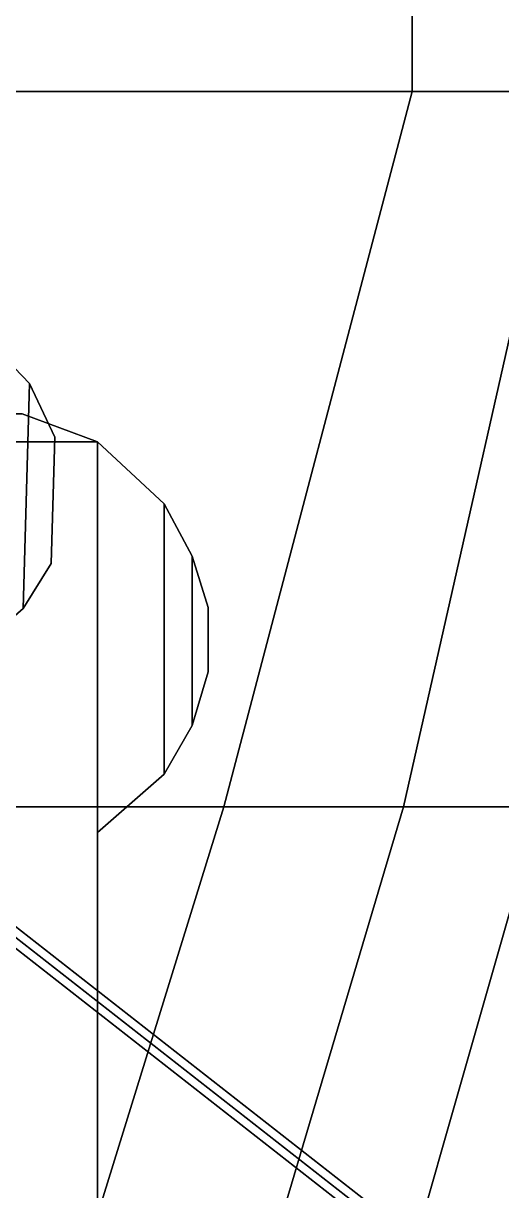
# Model space of a CAD drawing. Extents: x -14 to 14, y -80 to 101.
# Drawn here: x 3.39 to 7.33, y -24.3 to -14.71 of the extents above; entities that cross this region are included whole.
import ezdxf

# ---------------------------------------------------------------- set-up
doc = ezdxf.new("R2010")
doc.units = 0
doc.layers.get('0').update_dxf_attribs({"linetype": 'CONTINUOUS'})
doc.layers.add('CITADELLE', color=3, linetype='CONTINUOUS')
doc.layers.add('PLATFORMS', color=6, linetype='CONTINUOUS')

msp = doc.modelspace()

# ---------------------------------------------------------------- linework, layer by layer
for points in [[(6.59, -15.27, -9.44), (0, -15.27, -9.55), (0, -9.44, -9.55), (6.59, -9.44, -9.5)], [(7.85, -15.27, -9.34), (6.59, -15.27, -9.44), (6.59, -9.44, -9.5), (8.39, -9.44, -9.37)], [(5.04, -21.15, -9.44), (0, -21.15, -9.55), (0, -15.27, -9.55), (6.59, -15.27, -9.44)], [(6.52, -21.15, -9.34), (5.04, -21.15, -9.44), (6.59, -15.27, -9.44), (7.85, -15.27, -9.34)], [(7.64, -21.15, -9.21), (6.52, -21.15, -9.34), (7.85, -15.27, -9.34), (8.76, -15.27, -9.21)], [(3.22, -27.03, -9.44), (0, -27.03, -9.55), (0, -21.15, -9.55), (5.04, -21.15, -9.44)], [(4.77, -27.03, -9.34), (3.22, -27.03, -9.44), (5.04, -21.15, -9.44), (6.52, -21.15, -9.34)], [(5.96, -27.03, -9.21), (4.77, -27.03, -9.34), (6.52, -21.15, -9.34), (7.64, -21.15, -9.21)], [(7.22, -27.03, -9), (5.96, -27.03, -9.21), (7.64, -21.15, -9.21), (8.63, -21.15, -9)], [(8.67, -27.03, -8.63), (7.22, -27.03, -9), (8.63, -21.15, -9), (9.43, -21.15, -8.76)]]:
    msp.add_3dface(points)
at = {"layer": 'CITADELLE'}
msp.add_3dface([(12.11, -12.91, 4.59), (-12.11, -12.91, 4.59), (-11.83, -24.43, 4.59), (11.83, -24.43, 4.59)], dxfattribs=at)
at = {"layer": 'PLATFORMS'}
for points in [[(3.39, -19.52, 22.53), (2.84, -20, 22.53), (2.94, -17.15, 22.53), (3.44, -17.67, 22.53)], [(2.94, -17.15, 22.68), (2.84, -20, 22.68), (3.39, -19.52, 22.68), (3.44, -17.67, 22.68)], [(3.44, -17.67, 22.53), (2.94, -17.15, 22.53), (2.94, -17.15, 22.68), (3.44, -17.67, 22.68)], [(3.44, -17.67, 22.68), (3.39, -19.52, 22.68), (3.62, -19.15, 22.68), (3.65, -18.11, 22.68)], [(3.62, -19.15, 22.53), (3.39, -19.52, 22.53), (3.44, -17.67, 22.53), (3.65, -18.11, 22.53)], [(3.65, -18.11, 22.53), (3.44, -17.67, 22.53), (3.44, -17.67, 22.68), (3.65, -18.11, 22.68)], [(2.29, -18.15, 12.63), (4, -18.15, 12.63), (3.38, -17.92, 12.63), (2.81, -17.92, 12.63)], [(3.38, -17.92, 12.48), (4, -18.15, 12.48), (2.29, -18.15, 12.48), (2.81, -17.92, 12.48)], [(3.38, -17.92, 12.63), (4, -18.15, 12.63), (4, -18.15, 12.48), (3.38, -17.92, 12.48)], [(3.65, -18.11, 22.68), (3.62, -19.15, 22.68), (3.62, -19.15, 22.53), (3.65, -18.11, 22.53)], [(-4, -18.15, 12.63), (-4, -31.47, 12.63), (4, -31.47, 12.63), (4, -18.15, 12.63)], [(4, -31.47, 12.48), (0, -39.75, 12.48), (0, -18.15, 12.48), (4, -18.15, 12.48)], [(4, -18.15, 12.63), (4, -21.36, 12.63), (4.55, -20.88, 12.63), (4.55, -18.66, 12.63)], [(4.55, -18.66, 12.48), (4, -18.15, 12.48), (4, -18.15, 12.63), (4.55, -18.66, 12.63)], [(4.55, -20.88, 12.48), (4, -21.36, 12.48), (4, -18.15, 12.48), (4.55, -18.66, 12.48)], [(4.55, -18.66, 12.63), (4.55, -20.88, 12.63), (4.78, -20.48, 12.63), (4.78, -19.09, 12.63)], [(4.78, -19.09, 12.48), (4.55, -18.66, 12.48), (4.55, -18.66, 12.63), (4.78, -19.09, 12.63)], [(4.78, -20.48, 12.48), (4.55, -20.88, 12.48), (4.55, -18.66, 12.48), (4.78, -19.09, 12.48)], [(4.78, -19.09, 12.63), (4.78, -20.48, 12.63), (4.91, -20.04, 12.63), (4.91, -19.51, 12.63)], [(4.91, -19.51, 12.48), (4.78, -19.09, 12.48), (4.78, -19.09, 12.63), (4.91, -19.51, 12.63)], [(4.91, -20.04, 12.48), (4.78, -20.48, 12.48), (4.78, -19.09, 12.48), (4.91, -19.51, 12.48)], [(3.62, -19.15, 22.68), (3.39, -19.52, 22.68), (3.39, -19.52, 22.53), (3.62, -19.15, 22.53)], [(4.91, -19.51, 12.63), (4.91, -20.04, 12.63), (4.91, -20.04, 12.48), (4.91, -19.51, 12.48)], [(4.91, -20.04, 12.63), (4.78, -20.48, 12.63), (4.78, -20.48, 12.48), (4.91, -20.04, 12.48)], [(1.12, -20.5, 29.47), (1.0769, -20.5552, 29.4), (7.1367, -25.2896, 29.4), (7.1798, -25.2344, 29.47)], [(1.0769, -20.5552, 29.4), (1.12, -20.5, 29.33), (7.1798, -25.2344, 29.33), (7.1367, -25.2896, 29.4)], [(1.12, -20.5, 29.33), (1.1631, -20.4448, 29.4), (7.2229, -25.1793, 29.4), (7.1798, -25.2344, 29.33)], [(1.1631, -20.4448, 29.4), (1.12, -20.5, 29.47), (7.1798, -25.2344, 29.47), (7.2229, -25.1793, 29.4)], [(4.78, -20.48, 12.63), (4.55, -20.88, 12.63), (4.55, -20.88, 12.48), (4.78, -20.48, 12.48)], [(4.55, -20.88, 12.63), (4, -21.36, 12.63), (4, -21.36, 12.48), (4.55, -20.88, 12.48)], [(4, -21.36, 12.63), (4, -31.47, 12.63), (4, -31.47, 12.48), (4, -21.36, 12.48)]]:
    msp.add_3dface(points, dxfattribs=at)

doc.saveas('drawing.dxf')
